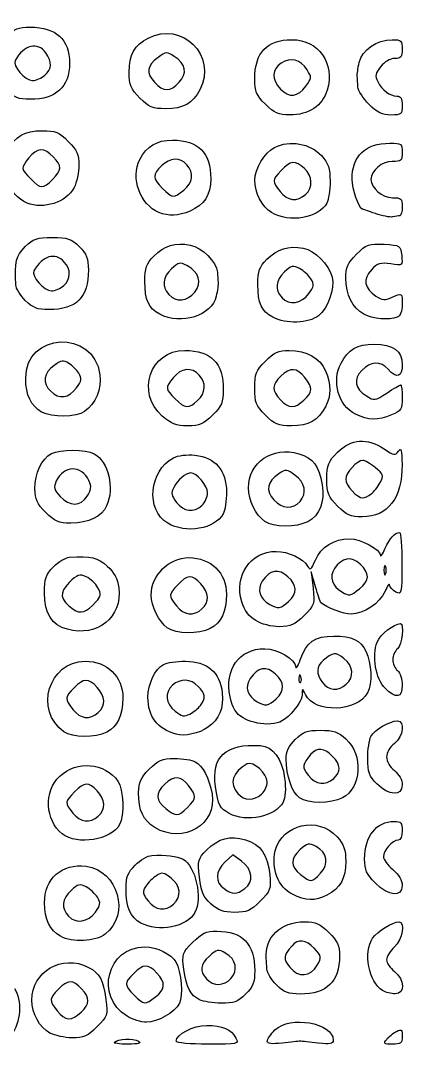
# Model space of a CAD drawing. Extents: x -1 to 2559, y 1 to 1442.
# Drawn here: x 2395.3 to 2558.9, y 2.5 to 437.5 of the extents above; entities that cross this region are included whole.
import ezdxf

# ---------------------------------------------------------------- set-up
doc = ezdxf.new("R2010")
doc.units = 0
doc.layers.get('0').update_dxf_attribs({"linetype": 'CONTINUOUS'})
doc.layers.add('IMAGE', color=7, linetype='CONTINUOUS')

# ---------------------------------------------------------------- blocks, each defined once
blk = doc.blocks.new('wave')
at = {"layer": 'IMAGE', "color": 7}
for points in [[(1502.79, -1195.74), (1502.79, -1195.74)], [(1613.63, -1200.36), (1613.63, -1200.36)], [(1543.1, -1205.42), (1543.1, -1205.42)], [(1596.43, -1208.08), (1596.43, -1208.08)], [(1640.43, -1208.08), (1640.43, -1208.08)], [(1505.96, -1240.01), (1505.96, -1240.01)], [(1561.72, -1244.52), (1561.72, -1244.52)], [(1613.46, -1246.41), (1613.46, -1246.41)], [(1495.23, -1250.01), (1495.23, -1250.01)], [(1551.23, -1254.01), (1551.23, -1254.01)], [(1599.07, -1254.07), (1599.07, -1254.07)], [(1643.14, -1254.48), (1643.14, -1254.48)], [(1510.79, -1285.08), (1510.79, -1285.08)], [(1494.46, -1291.39), (1494.46, -1291.39)], [(1566.4, -1287.86), (1566.4, -1287.86)], [(1614.89, -1288.46), (1614.89, -1288.46)], [(1551.6, -1297.2), (1551.6, -1297.2)], [(1599.6, -1298.54), (1599.6, -1298.54)], [(1638.25, -1297.2), (1638.25, -1297.2)], [(1516.22, -1328.46), (1516.22, -1328.46)], [(1567.65, -1333.9), (1567.65, -1333.9)], [(1612.81, -1333.72), (1612.81, -1333.72)], [(1501.38, -1338.76), (1501.38, -1338.76)], [(1552.65, -1340.51), (1552.65, -1340.51)], [(1634.72, -1339.67), (1634.72, -1339.67)], [(1641.35, -1373.57), (1641.35, -1373.57)], [(1569.46, -1378.41), (1569.46, -1378.41)], [(1611.13, -1376.73), (1611.13, -1376.73)], [(1627.1, -1378.75), (1627.1, -1378.75)], [(1554.95, -1385.99), (1554.95, -1385.99)], [(1596.19, -1385.2), (1596.19, -1385.2)], [(1647.45, -1404.28), (1647.45, -1404.28)], [(1636.38, -1413.85), (1636.38, -1413.85)], [(1524.46, -1419.39), (1524.46, -1419.39)], [(1606.31, -1419.23), (1606.31, -1419.23)], [(1569.46, -1422.41), (1569.46, -1422.41)], [(1554.72, -1430.44), (1554.72, -1430.44)], [(1592.3, -1427.34), (1592.3, -1427.34)], [(1512.31, -1431.06), (1512.31, -1431.06)], [(1630.79, -1454.41), (1630.79, -1454.41)], [(1647.28, -1456.12), (1647.28, -1456.12)], [(1600.98, -1460.56), (1600.98, -1460.56)], [(1568.85, -1463.4), (1568.85, -1463.4)], [(1525.46, -1466.41), (1525.46, -1466.41)], [(1587.03, -1468.71), (1587.03, -1468.71)], [(1510.85, -1474.53), (1510.85, -1474.53)], [(1558.56, -1475.66), (1558.56, -1475.66)], [(1625.46, -1494.41), (1625.46, -1494.41)], [(1643.79, -1496.72), (1643.79, -1496.72)], [(1594.79, -1501.08), (1594.79, -1501.08)], [(1563.29, -1506.68), (1563.29, -1506.68)], [(1525.46, -1510.41), (1525.46, -1510.41)], [(1581.05, -1509.27), (1581.05, -1509.27)], [(1549.53, -1515.28), (1549.53, -1515.28)], [(1510.17, -1517.93), (1510.17, -1517.93)], [(1619.83, -1534.69), (1619.83, -1534.69)], [(1643.1, -1538.75), (1643.1, -1538.75)], [(1607.9, -1543.61), (1607.9, -1543.61)], [(1557.46, -1547.74), (1557.46, -1547.74)], [(1573.26, -1547.62), (1573.26, -1547.62)], [(1524.22, -1551.13), (1524.22, -1551.13)], [(1543.5, -1555.82), (1543.5, -1555.82)], [(1509.38, -1561.42), (1509.38, -1561.42)], [(1618.49, -1573.69), (1618.49, -1573.69)], [(1601.13, -1582.05), (1601.13, -1582.05)], [(1549.72, -1587.19), (1549.72, -1587.19)], [(1646.23, -1584.51), (1646.23, -1584.51)], [(1568.5, -1588.44), (1568.5, -1588.44)], [(1518.14, -1593.72), (1518.14, -1593.72)], [(1537.65, -1595.35), (1537.65, -1595.35)], [(1504.91, -1602.53), (1504.91, -1602.53)], [(1532.3, -1606.44), (1532.3, -1606.44)], [(1558.56, -1606.05), (1558.56, -1606.05)], [(1597.23, -1606.02), (1597.23, -1606.02)], [(1647.96, -1605.21), (1647.96, -1605.21)]]:
    blk.add_lwpolyline(points, close=True, dxfattribs=at)
for points in [[(1559.79, -1198.72), (1559.79, -1198.73)], [(1596.43, -1340.08), (1596.43, -1340.08)], [(1520.72, -1374.56), (1520.72, -1374.56)], [(1503.1, -1381.42), (1503.1, -1381.42)], [(1617.7, -1412.97), (1615.9, -1406.62), (1616.69, -1413.62)], [(1611.47, -1451.03), (1611.47, -1451.03)], [(1610.91, -1502.58), (1610.91, -1502.58)], [(1586.25, -1529.5), (1582.6, -1526.79), (1579.25, -1529.93)], [(1587.68, -1541.15), (1587.68, -1541.15)], [(1581.8, -1579.39), (1581.8, -1579.39)]]:
    blk.add_lwpolyline(points, dxfattribs=at)
for points in [[(1546.58, -1179.94), (1561.03, -1172.47), (1576.04, -1187.49), (1568.57, -1201.93)], [(1486.46, -1179.18), (1489.65, -1176), (1491.49, -1175.28), (1496.53, -1175.28)], [(1496.53, -1175.28), (1507.55, -1175.28), (1513.23, -1180.5), (1513.23, -1190.62)], [(1503.15, -1186.25), (1499.71, -1181.33), (1493.89, -1182.77), (1490.12, -1189.46)], [(1538.56, -1194.38), (1538.56, -1187.04), (1540.86, -1182.9), (1546.58, -1179.94)], [(1591.9, -1197.35), (1591.9, -1186.14), (1597.1, -1180.61), (1607.63, -1180.62)], [(1607.63, -1180.62), (1619.05, -1180.63), (1626.11, -1190.64), (1622.7, -1202.01)], [(1636.25, -1190.28), (1637.34, -1185.09), (1643.81, -1180.63), (1650.23, -1180.62)], [(1650.23, -1180.62), (1654.16, -1180.62), (1654.56, -1180.99), (1654.56, -1184.62)], [(1502.79, -1195.74), (1505.78, -1193.04), (1505.89, -1190.15), (1503.15, -1186.25)], [(1557.72, -1187.71), (1554.62, -1185.68), (1554.19, -1185.71), (1550.82, -1188.22)], [(1654.56, -1184.62), (1654.56, -1187.96), (1654.03, -1188.62), (1651.33, -1188.62)], [(1490.12, -1189.46), (1488.85, -1191.7), (1494.33, -1197.95), (1497.55, -1197.95)], [(1513.23, -1190.62), (1513.23, -1200.73), (1507.55, -1205.95), (1496.53, -1205.95)], [(1550.82, -1188.22), (1546.09, -1191.75), (1545.66, -1194.81), (1549.34, -1198.73)], [(1559.79, -1198.73), (1563.4, -1194.89), (1562.66, -1190.94), (1557.72, -1187.71)], [(1603.16, -1190.54), (1599.1, -1193.2), (1598.98, -1197.47), (1602.85, -1201.59)], [(1614.14, -1193.46), (1611.2, -1188.98), (1607.18, -1187.91), (1603.16, -1190.54)], [(1635.45, -1196.28), (1635.38, -1195.37), (1635.74, -1192.67), (1636.25, -1190.28)], [(1651.33, -1188.62), (1649.43, -1188.62), (1646.96, -1190.05), (1645.36, -1192.09)], [(1497.55, -1197.95), (1499.09, -1197.95), (1501.45, -1196.96), (1502.79, -1195.74)], [(1543.1, -1205.42), (1539.18, -1201.5), (1538.56, -1200), (1538.56, -1194.38)], [(1613.63, -1200.36), (1616.14, -1196.99), (1616.17, -1196.56), (1614.14, -1193.46)], [(1645.36, -1192.09), (1643.11, -1194.95), (1642.89, -1196.08), (1644.14, -1198.43)], [(1549.34, -1198.73), (1553.16, -1202.8), (1555.97, -1202.8), (1559.79, -1198.72)], [(1596.43, -1208.08), (1592.57, -1204.23), (1591.9, -1202.62), (1591.9, -1197.35)], [(1602.85, -1201.59), (1606.5, -1205.47), (1610.14, -1205.06), (1613.63, -1200.36)], [(1635.73, -1200.75), (1635.64, -1199.21), (1635.51, -1197.2), (1635.45, -1196.28)], [(1644.14, -1198.43), (1646.1, -1202.1), (1649.28, -1204.52), (1652.23, -1204.57)], [(1496.53, -1205.95), (1491.49, -1205.95), (1489.65, -1205.24), (1486.46, -1202.05)], [(1568.57, -1201.93), (1565.61, -1207.65), (1561.48, -1209.95), (1554.13, -1209.95)], [(1622.7, -1202.01), (1620.68, -1208.76), (1614.9, -1212.6), (1606.76, -1212.61)], [(1640.43, -1208.08), (1637.94, -1205.59), (1635.82, -1202.29), (1635.73, -1200.75)], [(1652.23, -1204.57), (1653.92, -1204.6), (1654.56, -1205.71), (1654.56, -1208.62)], [(1554.13, -1209.95), (1548.52, -1209.95), (1547.01, -1209.33), (1543.1, -1205.42)], [(1606.76, -1212.61), (1601.94, -1212.61), (1600.2, -1211.85), (1596.43, -1208.08)], [(1649.76, -1212.62), (1646.08, -1212.62), (1643.91, -1211.56), (1640.43, -1208.08)], [(1654.56, -1208.62), (1654.56, -1212.32), (1654.21, -1212.62), (1649.76, -1212.62)], [(1487.08, -1227.58), (1490.18, -1221.58), (1494.22, -1219.28), (1501.66, -1219.28)], [(1501.66, -1219.28), (1507.28, -1219.28), (1508.78, -1219.9), (1512.7, -1223.82)], [(1506.33, -1230.37), (1502.54, -1226.34), (1499.4, -1226.47), (1495.99, -1230.8)], [(1512.7, -1223.82), (1516.4, -1227.51), (1517.23, -1229.37), (1517.23, -1233.88)], [(1543.08, -1231.58), (1546.08, -1225.77), (1550.23, -1223.28), (1556.93, -1223.28)], [(1556.93, -1223.28), (1567.95, -1223.28), (1573.23, -1228.6), (1573.23, -1239.72)], [(1591.9, -1240.29), (1591.9, -1235.61), (1596.17, -1228.54), (1600.3, -1226.41)], [(1600.3, -1226.41), (1606.62, -1223.14), (1615.58, -1224.69), (1620.19, -1229.84)], [(1633.23, -1239.95), (1633.23, -1230.04), (1638.91, -1224.62), (1649.29, -1224.62)], [(1649.29, -1224.62), (1654.23, -1224.62), (1654.56, -1224.86), (1654.56, -1228.53)], [(1495.23, -1250.01), (1487.16, -1246.67), (1483.05, -1235.37), (1487.08, -1227.58)], [(1495.99, -1230.8), (1492.49, -1235.25), (1492.51, -1235.54), (1496.75, -1239.77)], [(1505.96, -1240.01), (1509.98, -1235.99), (1510.04, -1234.32), (1506.33, -1230.37)], [(1563.02, -1233.72), (1560.08, -1230.47), (1556.08, -1230.64), (1552.32, -1234.18)], [(1620.19, -1229.84), (1623.21, -1233.22), (1623.9, -1235.24), (1623.9, -1240.72)], [(1654.56, -1228.53), (1654.56, -1232.05), (1654.15, -1232.43), (1650.34, -1232.32)], [(1517.23, -1233.88), (1517.23, -1236.93), (1516.29, -1241.23), (1515.14, -1243.45)], [(1551.23, -1254.01), (1543.16, -1250.67), (1539.05, -1239.37), (1543.08, -1231.58)], [(1552.32, -1234.18), (1548.36, -1237.9), (1548.43, -1239.46), (1552.75, -1243.77)], [(1561.72, -1244.52), (1565.73, -1241.36), (1566.23, -1237.26), (1563.02, -1233.72)], [(1612.98, -1235.33), (1609.12, -1231.74), (1607.09, -1231.9), (1603.17, -1236.14)], [(1650.34, -1232.32), (1646.08, -1232.2), (1641.23, -1236.26), (1641.23, -1239.95)], [(1603.17, -1236.14), (1599.2, -1240.42), (1599.19, -1240.69), (1602.66, -1245.1)], [(1613.46, -1246.41), (1616.74, -1243.44), (1616.53, -1238.65), (1612.98, -1235.33)], [(1515.14, -1243.45), (1511.92, -1249.67), (1502.18, -1252.88), (1495.23, -1250.01)], [(1496.75, -1239.77), (1501.07, -1244.09), (1501.85, -1244.12), (1505.96, -1240.01)], [(1552.75, -1243.77), (1556.98, -1248), (1557.26, -1248.02), (1561.72, -1244.52)], [(1573.23, -1239.72), (1573.23, -1246.52), (1570.4, -1250.93), (1564.43, -1253.42)], [(1599.07, -1254.07), (1595.03, -1251.61), (1591.9, -1245.58), (1591.9, -1240.29)], [(1623.9, -1240.72), (1623.9, -1244.43), (1623.28, -1248.61), (1622.52, -1250.02)], [(1637.6, -1252.64), (1636.25, -1252.54), (1633.23, -1243.78), (1633.23, -1239.95)], [(1641.23, -1239.95), (1641.23, -1243.56), (1646.12, -1247.73), (1650.36, -1247.73)], [(1602.66, -1245.1), (1605.82, -1249.12), (1609.92, -1249.61), (1613.46, -1246.41)], [(1650.36, -1247.73), (1654.09, -1247.73), (1654.56, -1248.15), (1654.56, -1251.5)], [(1622.52, -1250.02), (1619.1, -1256.42), (1606.5, -1258.6), (1599.07, -1254.07)], [(1654.56, -1251.5), (1654.56, -1253.58), (1654.11, -1255.33), (1653.56, -1255.38)], [(1564.43, -1253.42), (1559.49, -1255.49), (1555.25, -1255.67), (1551.23, -1254.01)], [(1643.14, -1254.48), (1640.26, -1253.48), (1637.76, -1252.65), (1637.6, -1252.64)], [(1650.48, -1255.9), (1649.33, -1256.12), (1646.03, -1255.49), (1643.14, -1254.48)], [(1653.56, -1255.38), (1653.01, -1255.44), (1651.62, -1255.67), (1650.48, -1255.9)], [(1494.46, -1268.51), (1497.85, -1265.12), (1499.34, -1264.62), (1505.9, -1264.62)], [(1505.9, -1264.62), (1512.45, -1264.62), (1513.94, -1265.12), (1517.33, -1268.51)], [(1490.4, -1284.72), (1489.81, -1274.94), (1490.4, -1272.57), (1494.46, -1268.51)], [(1517.33, -1268.51), (1520.49, -1271.67), (1521.23, -1273.55), (1521.23, -1278.45)], [(1549.06, -1272.58), (1553.56, -1268.08), (1558.17, -1266.66), (1564.49, -1267.85)], [(1564.49, -1267.85), (1569.46, -1268.78), (1575.78, -1275.09), (1576.06, -1279.38)], [(1597.06, -1273.91), (1601.56, -1269.41), (1606.17, -1268), (1612.49, -1269.18)], [(1612.49, -1269.18), (1617.5, -1270.12), (1623.36, -1276.02), (1624.74, -1281.51)], [(1635.17, -1271.74), (1639.42, -1267.49), (1640.32, -1267.17), (1646.84, -1267.54)], [(1646.84, -1267.54), (1653.74, -1267.94), (1653.91, -1268.05), (1654.32, -1272.31)], [(1511.02, -1275.05), (1507.15, -1270.78), (1501.75, -1272.34), (1498.12, -1278.79)], [(1545.23, -1283.27), (1545.23, -1277.49), (1545.84, -1275.81), (1549.06, -1272.58)], [(1593.23, -1284.6), (1593.23, -1278.83), (1593.84, -1277.14), (1597.06, -1273.91)], [(1630.56, -1281.88), (1630.56, -1277.35), (1631.4, -1275.52), (1635.17, -1271.74)], [(1654.32, -1272.31), (1654.74, -1276.67), (1654.73, -1276.67), (1649.65, -1275.86)], [(1521.23, -1278.45), (1521.23, -1290.12), (1516.1, -1295.28), (1504.53, -1295.28)], [(1510.79, -1285.08), (1513.82, -1282.33), (1513.92, -1278.25), (1511.02, -1275.05)], [(1556.56, -1277.95), (1552.7, -1281.58), (1552.31, -1285.39), (1555.44, -1288.84)], [(1563.08, -1276.53), (1560.26, -1275.03), (1559.5, -1275.19), (1556.56, -1277.95)], [(1566.4, -1287.86), (1569.59, -1283.8), (1568.28, -1279.32), (1563.08, -1276.53)], [(1610.95, -1277.8), (1608.29, -1276.38), (1607.45, -1276.57), (1604.56, -1279.29)], [(1615.75, -1282.21), (1614.8, -1280.69), (1612.64, -1278.7), (1610.95, -1277.8)], [(1641.44, -1278.39), (1637.73, -1282.34), (1638.42, -1286.25), (1643.39, -1289.51)], [(1649.65, -1275.86), (1645.36, -1275.18), (1644.07, -1275.58), (1641.44, -1278.39)], [(1498.12, -1278.79), (1496.85, -1281.03), (1502.33, -1287.28), (1505.55, -1287.28)], [(1576.06, -1279.38), (1576.16, -1280.8), (1576.28, -1282.7), (1576.35, -1283.62)], [(1604.56, -1279.29), (1600.68, -1282.93), (1600.31, -1286.72), (1603.49, -1290.24)], [(1614.89, -1288.46), (1617.1, -1285.49), (1617.23, -1284.57), (1615.75, -1282.21)], [(1624.74, -1281.51), (1625.96, -1286.37), (1623.04, -1294.71), (1619.02, -1297.88)], [(1638.25, -1297.2), (1633.49, -1294.61), (1630.56, -1288.78), (1630.56, -1281.88)], [(1494.46, -1291.39), (1492.32, -1289.24), (1490.49, -1286.24), (1490.4, -1284.72)], [(1505.55, -1287.28), (1507.09, -1287.28), (1509.45, -1286.29), (1510.79, -1285.08)], [(1551.6, -1297.2), (1546.67, -1294.53), (1545.23, -1291.37), (1545.23, -1283.27)], [(1576.35, -1283.62), (1576.41, -1284.53), (1576.05, -1287.23), (1575.55, -1289.62)], [(1599.6, -1298.54), (1594.67, -1295.87), (1593.23, -1292.71), (1593.23, -1284.6)], [(1504.53, -1295.28), (1499.49, -1295.28), (1497.65, -1294.57), (1494.46, -1291.39)], [(1575.55, -1289.62), (1573.81, -1297.84), (1560.52, -1302.05), (1551.6, -1297.2)], [(1555.44, -1288.84), (1558.56, -1292.29), (1563.24, -1291.87), (1566.4, -1287.86)], [(1603.49, -1290.24), (1606.53, -1293.6), (1611.67, -1292.79), (1614.89, -1288.46)], [(1643.39, -1289.51), (1646.03, -1291.24), (1647.33, -1291.36), (1650.01, -1290.14)], [(1650.01, -1290.14), (1654.59, -1288.05), (1654.56, -1288.04), (1654.56, -1293.14)], [(1654.56, -1293.14), (1654.56, -1296.04), (1653.8, -1297.96), (1652.45, -1298.47)], [(1619.02, -1297.88), (1614.84, -1301.17), (1605.06, -1301.5), (1599.6, -1298.54)], [(1652.45, -1298.47), (1648.82, -1299.87), (1642.05, -1299.26), (1638.25, -1297.2)], [(1494.61, -1324.46), (1494.46, -1304.79), (1523.53, -1303.36), (1526.15, -1322.92)], [(1552.65, -1340.51), (1541.3, -1330.55), (1547.4, -1312.62), (1562.14, -1312.62)], [(1562.14, -1312.62), (1573.44, -1312.62), (1578.56, -1317.88), (1578.56, -1329.48)], [(1596.43, -1317.15), (1600.13, -1313.45), (1601.98, -1312.62), (1606.5, -1312.62)], [(1606.5, -1312.62), (1613.97, -1312.62), (1619.71, -1315.84), (1622, -1321.33)], [(1628.56, -1317.96), (1631.45, -1312.36), (1635.67, -1309.95), (1642.56, -1309.95)], [(1642.56, -1309.95), (1650.68, -1309.95), (1654.56, -1312.78), (1654.56, -1318.69)], [(1512.85, -1318.02), (1510.63, -1316.64), (1509.63, -1316.79), (1506.71, -1318.96)], [(1591.9, -1328.62), (1591.9, -1322.51), (1592.44, -1321.14), (1596.43, -1317.15)], [(1648.56, -1320.62), (1645.33, -1317.04), (1641.02, -1317.25), (1637.34, -1321.17)], [(1506.71, -1318.96), (1502.22, -1322.3), (1501.67, -1326.39), (1505.23, -1329.95)], [(1517.16, -1322.33), (1516.25, -1320.87), (1514.31, -1318.93), (1512.85, -1318.02)], [(1568.36, -1323.05), (1565.21, -1319.58), (1560.55, -1320.03), (1557.33, -1324.13)], [(1613.13, -1324.13), (1609.77, -1319.86), (1607.05, -1319.69), (1602.98, -1323.51)], [(1622, -1321.33), (1624.43, -1327.14), (1624.4, -1331.77), (1621.9, -1336.6)], [(1634.72, -1339.67), (1627.38, -1336.05), (1624.48, -1325.85), (1628.56, -1317.96)], [(1637.34, -1321.17), (1633.73, -1325.01), (1634.43, -1328.68), (1639.39, -1331.93)], [(1654.56, -1318.69), (1654.56, -1323.97), (1652.27, -1324.71), (1648.56, -1320.62)], [(1501.38, -1338.76), (1496.87, -1336.26), (1494.67, -1331.6), (1494.61, -1324.46)], [(1516.22, -1328.46), (1518.39, -1325.55), (1518.54, -1324.54), (1517.16, -1322.33)], [(1526.15, -1322.92), (1526.95, -1328.91), (1524.3, -1335.25), (1519.61, -1338.53)], [(1557.33, -1324.13), (1553.82, -1328.58), (1553.85, -1328.87), (1558.08, -1333.1)], [(1567.65, -1333.9), (1571.12, -1330.66), (1571.4, -1326.41), (1568.36, -1323.05)], [(1602.98, -1323.51), (1599.14, -1327.13), (1599.09, -1329.59), (1602.8, -1333.53)], [(1612.81, -1333.72), (1616.61, -1330.15), (1616.66, -1328.61), (1613.13, -1324.13)], [(1505.23, -1329.95), (1508.79, -1333.51), (1512.88, -1332.96), (1516.22, -1328.46)], [(1578.56, -1329.48), (1578.56, -1334.6), (1577.86, -1336.25), (1574.03, -1340.08)], [(1596.43, -1340.08), (1592.44, -1336.09), (1591.9, -1334.72), (1591.9, -1328.62)], [(1639.39, -1331.93), (1642.64, -1334.06), (1643, -1334.01), (1647.98, -1330.72)], [(1647.98, -1330.72), (1650.84, -1328.83), (1653.49, -1327.28), (1653.87, -1327.28)], [(1653.87, -1327.28), (1654.25, -1327.28), (1654.56, -1329.71), (1654.56, -1332.68)], [(1558.08, -1333.1), (1562.31, -1337.33), (1563.83, -1337.46), (1567.65, -1333.9)], [(1602.8, -1333.53), (1606.41, -1337.38), (1608.87, -1337.42), (1612.81, -1333.72)], [(1654.56, -1332.68), (1654.56, -1337.59), (1654.14, -1338.26), (1649.94, -1340.02)], [(1519.61, -1338.53), (1516, -1341.06), (1505.77, -1341.19), (1501.38, -1338.76)], [(1621.9, -1336.6), (1618.95, -1342.32), (1614.81, -1344.62), (1607.47, -1344.62)], [(1563.41, -1344.62), (1558.51, -1344.62), (1556.41, -1343.81), (1552.65, -1340.51)], [(1574.03, -1340.08), (1570.2, -1343.91), (1568.55, -1344.62), (1563.41, -1344.62)], [(1607.47, -1344.62), (1601.85, -1344.62), (1600.35, -1344), (1596.43, -1340.08)], [(1649.94, -1340.02), (1643.99, -1342.5), (1640.31, -1342.42), (1634.72, -1339.67)], [(1627.1, -1355.82), (1632.78, -1350.13), (1639.78, -1349.64), (1646.83, -1354.43)], [(1498.56, -1371.35), (1498.56, -1364.78), (1501.44, -1358.64), (1505.56, -1356.44)], [(1505.56, -1356.44), (1509.26, -1354.46), (1519.96, -1354.51), (1523.72, -1356.52)], [(1523.72, -1356.52), (1529.75, -1359.75), (1532.43, -1371.05), (1528.97, -1378.65)], [(1557.36, -1358.23), (1559.22, -1357.23), (1563.06, -1356.75), (1566.52, -1357.1)], [(1589.23, -1371.02), (1589.25, -1360.14), (1599.5, -1353.14), (1610.57, -1356.46)], [(1610.57, -1356.46), (1616.75, -1358.31), (1619.27, -1361.65), (1620.57, -1369.69)], [(1622.56, -1367.28), (1622.56, -1361.18), (1623.1, -1359.81), (1627.1, -1355.82)], [(1646.83, -1354.43), (1651.01, -1357.27), (1651.62, -1357.37), (1652.94, -1355.43)], [(1652.94, -1355.43), (1654.09, -1353.75), (1654.42, -1354.96), (1654.48, -1360.99)], [(1521.43, -1367.86), (1518.41, -1361.23), (1510.67, -1361.34), (1507.61, -1368.04)], [(1554.95, -1385.99), (1545.55, -1380.26), (1546.98, -1363.8), (1557.36, -1358.23)], [(1566.52, -1357.1), (1575.11, -1357.95), (1579.9, -1363.54), (1579.9, -1372.72)], [(1637.81, -1359.29), (1635.39, -1359.28), (1630.56, -1364.59), (1630.56, -1367.28)], [(1654.48, -1360.99), (1654.63, -1375.23), (1648.52, -1383.28), (1637.58, -1383.28)], [(1643.08, -1362.37), (1640.96, -1360.68), (1638.59, -1359.29), (1637.81, -1359.29)], [(1564.65, -1364.66), (1562.53, -1364.72), (1559.19, -1367.58), (1557.48, -1370.81)], [(1571.9, -1373.13), (1571.9, -1370.01), (1567.24, -1364.58), (1564.65, -1364.66)], [(1602.07, -1365.04), (1597.14, -1368.28), (1596.4, -1372.22), (1600, -1376.06)], [(1608.97, -1365.55), (1605.61, -1363.04), (1605.18, -1363.01), (1602.07, -1365.04)], [(1611.13, -1376.73), (1614.23, -1373.31), (1613.36, -1368.81), (1608.97, -1365.55)], [(1645.19, -1368.7), (1646.77, -1365.74), (1646.59, -1365.18), (1643.08, -1362.37)], [(1507.61, -1368.04), (1506.35, -1370.82), (1506.59, -1371.81), (1509.24, -1374.63)], [(1520.72, -1374.56), (1522.51, -1371.83), (1522.65, -1370.53), (1521.43, -1367.86)], [(1620.57, -1369.69), (1621.73, -1376.92), (1619.45, -1382.76), (1614.44, -1385.35)], [(1627.1, -1378.75), (1623.1, -1374.76), (1622.56, -1373.39), (1622.56, -1367.28)], [(1630.56, -1367.28), (1630.56, -1369.99), (1635.41, -1375.31), (1637.81, -1375.24)], [(1641.35, -1373.57), (1642.51, -1372.68), (1644.24, -1370.49), (1645.19, -1368.7)], [(1503.1, -1381.42), (1499.4, -1377.72), (1498.56, -1375.86), (1498.56, -1371.35)], [(1557.48, -1370.81), (1556.23, -1373.15), (1556.44, -1374.28), (1558.69, -1377.14)], [(1569.46, -1378.41), (1570.8, -1377.2), (1571.9, -1374.82), (1571.9, -1373.13)], [(1579.9, -1372.72), (1579.9, -1376.43), (1579.28, -1380.61), (1578.52, -1382.02)], [(1596.19, -1385.2), (1592.18, -1382.4), (1589.23, -1376.37), (1589.23, -1371.02)], [(1637.81, -1375.24), (1638.59, -1375.22), (1640.18, -1374.47), (1641.35, -1373.57)], [(1509.24, -1374.63), (1513.28, -1378.93), (1517.88, -1378.9), (1520.72, -1374.56)], [(1528.97, -1378.65), (1526.85, -1383.32), (1521.38, -1385.95), (1513.83, -1385.95)], [(1558.69, -1377.14), (1561.82, -1381.12), (1565.93, -1381.61), (1569.46, -1378.41)], [(1600, -1376.06), (1603.65, -1379.94), (1607.99, -1380.2), (1611.13, -1376.73)], [(1513.83, -1385.95), (1508.56, -1385.95), (1506.95, -1385.27), (1503.1, -1381.42)], [(1578.52, -1382.02), (1575.07, -1388.47), (1562.49, -1390.59), (1554.95, -1385.99)], [(1637.58, -1383.28), (1632.59, -1383.28), (1630.9, -1382.55), (1627.1, -1378.75)], [(1614.44, -1385.35), (1609.52, -1387.89), (1599.92, -1387.82), (1596.19, -1385.2)], [(1647.34, -1396.66), (1649.22, -1392.33), (1651.34, -1390.02), (1653.48, -1389.97)], [(1653.48, -1389.97), (1653.98, -1389.96), (1654.39, -1395.95), (1654.39, -1403.28)], [(1617.66, -1401.64), (1619.97, -1396.12), (1625.6, -1392.61), (1632.16, -1392.62)], [(1632.16, -1392.62), (1637.04, -1392.63), (1645.2, -1396.97), (1645.28, -1399.6)], [(1506.46, -1404.51), (1508.6, -1402.37), (1511.6, -1400.54), (1513.13, -1400.45)], [(1513.13, -1400.45), (1522.65, -1399.88), (1524.98, -1400.43), (1529.29, -1404.28)], [(1586.42, -1419.35), (1583.09, -1408.22), (1590.06, -1397.97), (1600.96, -1397.95)], [(1600.96, -1397.95), (1606.09, -1397.94), (1612.55, -1400.97), (1614.37, -1404.22)], [(1636.68, -1403.39), (1632.88, -1399.82), (1628.9, -1400.52), (1625.77, -1405.29)], [(1645.28, -1399.6), (1645.31, -1400.52), (1646.24, -1399.2), (1647.34, -1396.66)], [(1502.56, -1415.67), (1502.56, -1409.42), (1503.11, -1407.87), (1506.46, -1404.51)], [(1529.29, -1404.28), (1532.18, -1406.86), (1533.61, -1409.57), (1534.13, -1413.4)], [(1547.9, -1416.53), (1547.9, -1408.14), (1555.46, -1400.62), (1563.9, -1400.62)], [(1563.9, -1400.62), (1573.21, -1400.62), (1579.9, -1407.12), (1579.9, -1416.18)], [(1614.37, -1404.22), (1615.44, -1406.14), (1615.95, -1405.75), (1617.66, -1401.64)], [(1636.38, -1413.85), (1640.75, -1410.42), (1640.84, -1407.3), (1636.68, -1403.39)], [(1647.45, -1404.28), (1647.08, -1403.37), (1646.77, -1404.12), (1646.77, -1405.95)], [(1647.45, -1407.62), (1647.82, -1406.7), (1647.82, -1405.2), (1647.45, -1404.28)], [(1654.39, -1403.28), (1654.39, -1416.05), (1654.28, -1416.56), (1651.81, -1415.24)], [(1520.33, -1408.75), (1517.45, -1407.44), (1516.56, -1407.75), (1513.07, -1411.23)], [(1525.3, -1413.42), (1524.37, -1411.67), (1522.13, -1409.57), (1520.33, -1408.75)], [(1569, -1411.7), (1565.25, -1407.72), (1563.18, -1407.81), (1559.17, -1412.14)], [(1606.01, -1408.72), (1602.21, -1405.15), (1598.23, -1405.85), (1595.1, -1410.63)], [(1606.31, -1419.23), (1610.1, -1415.7), (1610, -1412.48), (1606.01, -1408.72)], [(1625.77, -1405.29), (1623.47, -1408.8), (1624.72, -1412.74), (1628.91, -1415.18)], [(1646.77, -1405.95), (1646.77, -1407.78), (1647.08, -1408.53), (1647.45, -1407.62)], [(1513.07, -1411.23), (1508.69, -1415.61), (1509.14, -1418.53), (1514.78, -1422.48)], [(1534.13, -1413.4), (1535.79, -1425.84), (1525.1, -1434.49), (1512.31, -1431.06)], [(1524.46, -1419.39), (1526.65, -1416.98), (1526.76, -1416.15), (1525.3, -1413.42)], [(1559.17, -1412.14), (1555.2, -1416.42), (1555.19, -1416.69), (1558.66, -1421.1)], [(1569.46, -1422.41), (1572.71, -1419.47), (1572.54, -1415.47), (1569, -1411.7)], [(1595.1, -1410.63), (1592.8, -1414.13), (1594.06, -1418.08), (1598.25, -1420.52)], [(1620.03, -1419.8), (1619.74, -1419.54), (1618.69, -1416.47), (1617.7, -1412.97)], [(1649.18, -1412.24), (1649.15, -1411.34), (1648.28, -1412.55), (1647.25, -1414.92)], [(1651.81, -1415.24), (1650.39, -1414.48), (1649.21, -1413.13), (1649.18, -1412.24)], [(1512.31, -1431.06), (1505.77, -1429.3), (1502.56, -1424.24), (1502.56, -1415.67)], [(1554.72, -1430.44), (1551.34, -1428.08), (1547.9, -1421.05), (1547.9, -1416.53)], [(1579.9, -1416.18), (1579.9, -1423.51), (1577.61, -1428.35), (1573.04, -1430.72)], [(1616.69, -1413.62), (1617.45, -1420.3), (1617.26, -1420.85), (1612.82, -1425.29)], [(1628.91, -1415.18), (1632.1, -1417.04), (1632.4, -1416.99), (1636.38, -1413.85)], [(1647.25, -1414.92), (1645.06, -1419.96), (1638.15, -1424.6), (1632.83, -1424.61)], [(1514.78, -1422.48), (1517.95, -1424.7), (1520.36, -1423.93), (1524.46, -1419.39)], [(1558.66, -1421.1), (1561.82, -1425.12), (1565.92, -1425.61), (1569.46, -1422.41)], [(1592.3, -1427.34), (1589.42, -1425.58), (1587.52, -1423), (1586.42, -1419.35)], [(1598.25, -1420.52), (1601.63, -1422.49), (1603.06, -1422.26), (1606.31, -1419.23)], [(1632.83, -1424.61), (1629.77, -1424.61), (1622.27, -1421.8), (1620.03, -1419.8)], [(1612.82, -1425.29), (1608.92, -1429.19), (1607.22, -1429.95), (1602.36, -1429.94)], [(1573.04, -1430.72), (1568.11, -1433.27), (1558.55, -1433.12), (1554.72, -1430.44)], [(1602.36, -1429.94), (1598.97, -1429.94), (1594.8, -1428.86), (1592.3, -1427.34)], [(1643.93, -1436.53), (1645.32, -1433.17), (1651.02, -1428.62), (1653.83, -1428.62)], [(1653.83, -1428.62), (1655.49, -1428.62), (1654.41, -1437.75), (1652.56, -1439.28)], [(1611.24, -1443.95), (1613.88, -1436.49), (1617.49, -1433.95), (1625.47, -1433.95)], [(1625.47, -1433.95), (1633.45, -1433.95), (1636.56, -1435.45), (1639.22, -1440.59)], [(1581.47, -1459.8), (1578.96, -1448.06), (1585.26, -1439.28), (1596.16, -1439.29)], [(1596.16, -1439.29), (1601.57, -1439.3), (1609.21, -1443.74), (1609.29, -1446.93)], [(1647.28, -1456.12), (1643.27, -1452.11), (1641.58, -1442.21), (1643.93, -1436.53)], [(1652.56, -1439.28), (1651.46, -1440.2), (1650.56, -1442.3), (1650.56, -1443.95)], [(1609.29, -1446.93), (1609.32, -1448.22), (1610.2, -1446.88), (1611.24, -1443.95)], [(1629.74, -1443.4), (1626.21, -1440.62), (1625.11, -1440.74), (1620.9, -1444.36)], [(1630.79, -1454.41), (1634.26, -1451.27), (1633.81, -1446.6), (1629.74, -1443.4)], [(1639.22, -1440.59), (1641.53, -1445.07), (1641.87, -1454.26), (1639.86, -1458.02)], [(1650.56, -1443.95), (1650.56, -1445.6), (1651.46, -1447.7), (1652.56, -1448.62)], [(1510.85, -1474.53), (1498.06, -1465.58), (1504.4, -1444.62), (1519.9, -1444.62)], [(1519.9, -1444.62), (1529.21, -1444.62), (1535.9, -1451.12), (1535.9, -1460.18)], [(1546.56, -1459.95), (1546.56, -1454.27), (1549.57, -1447.91), (1553.16, -1445.99)], [(1553.16, -1445.99), (1554.57, -1445.23), (1558.75, -1444.62), (1562.45, -1444.62)], [(1562.45, -1444.62), (1571.64, -1444.62), (1577.23, -1449.4), (1578.08, -1457.99)], [(1600.68, -1450.06), (1596.86, -1446.47), (1593.16, -1447.15), (1589.98, -1452.01)], [(1620.9, -1444.36), (1618.01, -1446.84), (1617.93, -1449.79), (1620.64, -1453.65)], [(1525, -1455.7), (1521.31, -1451.78), (1519.24, -1451.81), (1515.17, -1455.89)], [(1567.9, -1455.28), (1564.65, -1452.04), (1560.28, -1451.86), (1557, -1454.82)], [(1589.98, -1452.01), (1587.59, -1455.66), (1588.7, -1459.4), (1592.91, -1461.85)], [(1600.98, -1460.56), (1604.76, -1457.04), (1604.67, -1453.81), (1600.68, -1450.06)], [(1610.67, -1451.84), (1610.61, -1453.24), (1610.93, -1454.03), (1611.37, -1453.59)], [(1611.47, -1451.03), (1611.05, -1449.97), (1610.73, -1450.28), (1610.67, -1451.84)], [(1611.37, -1453.59), (1611.81, -1453.15), (1611.86, -1452), (1611.47, -1451.03)], [(1652.56, -1448.62), (1653.66, -1449.53), (1654.56, -1452.3), (1654.56, -1454.78)], [(1515.17, -1455.89), (1511.19, -1459.87), (1511.15, -1460.64), (1514.66, -1465.1)], [(1525.46, -1466.41), (1528.71, -1463.47), (1528.54, -1459.47), (1525, -1455.7)], [(1557, -1454.82), (1553.54, -1457.96), (1553.98, -1462.63), (1558.04, -1465.82)], [(1568.85, -1463.4), (1571.18, -1460.37), (1570.94, -1458.32), (1567.9, -1455.28)], [(1613.46, -1458.8), (1612.09, -1455.97), (1612.08, -1455.97), (1611.99, -1459.08)], [(1620.64, -1453.65), (1623.1, -1457.16), (1627.4, -1457.48), (1630.79, -1454.41)], [(1654.56, -1454.78), (1654.56, -1460.25), (1651.9, -1460.74), (1647.28, -1456.12)], [(1535.9, -1460.18), (1535.9, -1467.51), (1533.61, -1472.35), (1529.04, -1474.72)], [(1558.56, -1475.66), (1550.55, -1473.38), (1546.56, -1468.15), (1546.56, -1459.95)], [(1578.08, -1457.99), (1578.75, -1464.72), (1576.88, -1469.18), (1571.9, -1472.75)], [(1587.03, -1468.71), (1583.75, -1466.71), (1582.52, -1464.74), (1581.47, -1459.8)], [(1592.91, -1461.85), (1596.3, -1463.82), (1597.72, -1463.6), (1600.98, -1460.56)], [(1611.99, -1459.08), (1611.94, -1460.81), (1609.86, -1464.26), (1607.36, -1466.75)], [(1639.86, -1458.02), (1635.44, -1466.27), (1617.33, -1466.8), (1613.46, -1458.8)], [(1514.66, -1465.1), (1517.82, -1469.12), (1521.92, -1469.61), (1525.46, -1466.41)], [(1564.37, -1467.04), (1565.94, -1466.2), (1567.96, -1464.56), (1568.85, -1463.4)], [(1558.04, -1465.82), (1560.89, -1468.07), (1562.03, -1468.29), (1564.37, -1467.04)], [(1597.03, -1471.28), (1593.66, -1471.28), (1589.47, -1470.2), (1587.03, -1468.71)], [(1607.36, -1466.75), (1603.59, -1470.52), (1601.85, -1471.28), (1597.03, -1471.28)], [(1641.27, -1476.54), (1642.77, -1473.74), (1649.22, -1469.95), (1652.5, -1469.95)], [(1652.5, -1469.95), (1655.9, -1469.95), (1655.03, -1476.53), (1651.23, -1479.52)], [(1571.9, -1472.75), (1568.42, -1475.23), (1562, -1476.64), (1558.56, -1475.66)], [(1609.13, -1477.85), (1612.41, -1474.57), (1614.09, -1473.95), (1619.77, -1473.95)], [(1619.77, -1473.95), (1625.25, -1473.95), (1627.29, -1474.64), (1630.62, -1477.62)], [(1529.04, -1474.72), (1524.17, -1477.23), (1514.56, -1477.13), (1510.85, -1474.53)], [(1605.24, -1486.18), (1605.24, -1483.05), (1606.38, -1480.6), (1609.13, -1477.85)], [(1630.62, -1477.62), (1638.13, -1484.32), (1637.27, -1498.46), (1629.11, -1502.68)], [(1639.9, -1485.96), (1639.9, -1482.19), (1640.51, -1477.95), (1641.27, -1476.54)], [(1575.24, -1497.79), (1573.36, -1485.21), (1579.6, -1479.52), (1594.29, -1480.43)], [(1594.29, -1480.43), (1599.56, -1480.75), (1603.56, -1486.14), (1604.58, -1494.28)], [(1625, -1485.04), (1621.54, -1481.35), (1618.37, -1481.1), (1615.64, -1484.28)], [(1651.23, -1479.52), (1649.36, -1480.99), (1647.9, -1483.52), (1647.9, -1485.28)], [(1509.1, -1493.41), (1516.16, -1486.64), (1528.3, -1487.7), (1533.82, -1495.57)], [(1547.1, -1490.48), (1550.96, -1486.62), (1552.55, -1485.95), (1557.85, -1485.95)], [(1557.85, -1485.95), (1561.27, -1485.95), (1565.23, -1486.57), (1566.64, -1487.32)], [(1566.64, -1487.32), (1569.79, -1489.01), (1572.58, -1494.33), (1573.77, -1500.91)], [(1597.23, -1495.84), (1597.23, -1492.43), (1591.07, -1486.86), (1588.74, -1488.17)], [(1610.91, -1502.58), (1607.74, -1500.35), (1605.25, -1493.17), (1605.24, -1486.18)], [(1615.64, -1484.28), (1612.02, -1488.5), (1611.9, -1489.6), (1614.68, -1493.13)], [(1625.46, -1494.41), (1628.67, -1491.5), (1628.54, -1488.8), (1625, -1485.04)], [(1643.79, -1496.72), (1640.5, -1493.42), (1639.9, -1491.76), (1639.9, -1485.96)], [(1647.9, -1485.28), (1647.9, -1487.04), (1649.36, -1489.57), (1651.23, -1491.04)], [(1542.56, -1500.4), (1542.56, -1496.06), (1543.44, -1494.14), (1547.1, -1490.48)], [(1588.74, -1488.17), (1582.38, -1491.75), (1580.88, -1496.55), (1584.77, -1500.84)], [(1651.23, -1491.04), (1653.26, -1492.64), (1654.56, -1495.02), (1654.56, -1497.14)], [(1510.17, -1517.93), (1502.81, -1512.13), (1502.27, -1499.95), (1509.1, -1493.41)], [(1525, -1499.7), (1521.28, -1495.75), (1519.72, -1495.82), (1515.41, -1500.13)], [(1533.82, -1495.57), (1536.18, -1498.95), (1536.61, -1510.12), (1534.52, -1514.02)], [(1563.8, -1497.46), (1560.44, -1493.19), (1557.72, -1493.03), (1553.65, -1496.85)], [(1594.79, -1501.08), (1596.13, -1499.86), (1597.23, -1497.51), (1597.23, -1495.84)], [(1604.58, -1494.28), (1605.16, -1498.93), (1604.94, -1502.66), (1603.99, -1504.44)], [(1614.68, -1493.13), (1617.82, -1497.12), (1621.92, -1497.61), (1625.46, -1494.41)], [(1515.41, -1500.13), (1511.18, -1504.36), (1511.16, -1504.65), (1514.66, -1509.1)], [(1525.46, -1510.41), (1528.71, -1507.47), (1528.54, -1503.47), (1525, -1499.7)], [(1549.53, -1515.28), (1544.52, -1512.22), (1542.56, -1508.05), (1542.56, -1500.4)], [(1553.65, -1496.85), (1549.62, -1500.64), (1549.75, -1503.78), (1554.08, -1507.19)], [(1563.29, -1506.68), (1567.27, -1502.7), (1567.31, -1501.93), (1563.8, -1497.46)], [(1581.05, -1509.27), (1577.06, -1507.1), (1576.45, -1505.9), (1575.24, -1497.79)], [(1654.56, -1497.14), (1654.56, -1502.09), (1648.94, -1501.86), (1643.79, -1496.72)], [(1573.77, -1500.91), (1576.11, -1513.84), (1561.44, -1522.54), (1549.53, -1515.28)], [(1603.99, -1504.44), (1600.64, -1510.69), (1588.41, -1513.27), (1581.05, -1509.27)], [(1584.77, -1500.84), (1587.51, -1503.88), (1591.59, -1503.97), (1594.79, -1501.08)], [(1629.11, -1502.68), (1624.21, -1505.21), (1614.59, -1505.16), (1610.91, -1502.58)], [(1514.66, -1509.1), (1517.82, -1513.12), (1521.92, -1513.61), (1525.46, -1510.41)], [(1554.08, -1507.19), (1558.54, -1510.7), (1559.31, -1510.66), (1563.29, -1506.68)], [(1600.64, -1525.09), (1603.47, -1513.74), (1618.89, -1510.26), (1626.85, -1519.17)], [(1638.56, -1528.68), (1638.56, -1518.96), (1643.53, -1512.62), (1651.14, -1512.62)], [(1651.14, -1512.62), (1654.05, -1512.62), (1654.56, -1513.21), (1654.56, -1516.62)], [(1534.52, -1514.02), (1531.02, -1520.57), (1516.49, -1522.9), (1510.17, -1517.93)], [(1654.56, -1516.62), (1654.56, -1519.08), (1653.87, -1520.62), (1652.77, -1520.62)], [(1571.55, -1524.76), (1576.58, -1519.73), (1581.35, -1518.5), (1588.02, -1520.5)], [(1588.02, -1520.5), (1594.45, -1522.42), (1597.44, -1526.75), (1598.27, -1535.33)], [(1617.93, -1523.3), (1614.88, -1521.67), (1614.23, -1521.8), (1611.23, -1524.62)], [(1626.85, -1519.17), (1629.81, -1522.48), (1630.56, -1524.61), (1630.56, -1529.67)], [(1652.77, -1520.62), (1650.4, -1520.62), (1646.56, -1524.94), (1646.56, -1527.6)], [(1568.4, -1536.36), (1567.59, -1529.17), (1567.76, -1528.54), (1571.55, -1524.76)], [(1607.9, -1543.61), (1601.88, -1540.61), (1598.76, -1532.64), (1600.64, -1525.09)], [(1611.23, -1524.62), (1606.96, -1528.63), (1607.01, -1531.73), (1611.41, -1535.19)], [(1619.83, -1534.69), (1623.6, -1530.68), (1622.8, -1525.91), (1617.93, -1523.3)], [(1502.61, -1547.25), (1502.53, -1536.99), (1510.08, -1530.33), (1520.24, -1531.69)], [(1541.13, -1531.18), (1543.27, -1529.04), (1546.42, -1527.2), (1548.13, -1527.09)], [(1548.13, -1527.09), (1554.05, -1526.74), (1558.81, -1527.32), (1561.46, -1528.74)], [(1561.46, -1528.74), (1566.74, -1531.57), (1569.8, -1545.23), (1566.52, -1551.36)], [(1579.25, -1529.93), (1575.1, -1533.82), (1574.95, -1538.47), (1578.86, -1541.21)], [(1587.68, -1541.15), (1591.69, -1538.34), (1591.05, -1533.07), (1586.25, -1529.5)], [(1630.56, -1529.67), (1630.56, -1536.85), (1628.23, -1541.02), (1622.55, -1543.96)], [(1643.1, -1538.75), (1639.4, -1535.05), (1638.56, -1533.2), (1638.56, -1528.68)], [(1646.56, -1527.6), (1646.56, -1528.76), (1648.36, -1531.23), (1650.56, -1533.08)], [(1520.24, -1531.69), (1533.89, -1533.52), (1539.11, -1552.08), (1528.35, -1560.54)], [(1537.23, -1541.09), (1537.23, -1536.22), (1537.97, -1534.34), (1541.13, -1531.18)], [(1556.35, -1536.69), (1553.28, -1534.27), (1552.46, -1534.14), (1550.12, -1535.69)], [(1611.41, -1535.19), (1615.83, -1538.66), (1616.11, -1538.64), (1619.83, -1534.69)], [(1650.56, -1533.08), (1653.09, -1535.21), (1654.56, -1537.7), (1654.56, -1539.86)], [(1520.29, -1540.47), (1517.62, -1539.04), (1516.78, -1539.24), (1513.89, -1541.95)], [(1550.12, -1535.69), (1548.64, -1536.67), (1546.62, -1538.69), (1545.64, -1540.17)], [(1557.46, -1547.74), (1560.94, -1544.59), (1560.48, -1539.94), (1556.35, -1536.69)], [(1573.26, -1547.62), (1570.01, -1544.65), (1569.09, -1542.5), (1568.4, -1536.36)], [(1598.27, -1535.33), (1598.85, -1541.42), (1598.57, -1542.21), (1594.2, -1546.58)], [(1654.56, -1539.86), (1654.56, -1545.03), (1648.82, -1544.48), (1643.1, -1538.75)], [(1513.89, -1541.95), (1510.01, -1545.6), (1509.64, -1549.39), (1512.83, -1552.91)], [(1525.08, -1544.88), (1524.13, -1543.36), (1521.98, -1541.37), (1520.29, -1540.47)], [(1543.5, -1555.82), (1539.03, -1553.4), (1537.23, -1549.17), (1537.23, -1541.09)], [(1545.64, -1540.17), (1544.08, -1542.51), (1544.22, -1543.33), (1546.64, -1546.41)], [(1578.86, -1541.21), (1582.58, -1543.81), (1583.89, -1543.81), (1587.68, -1541.15)], [(1622.55, -1543.96), (1617.51, -1546.56), (1613.61, -1546.47), (1607.9, -1543.61)], [(1509.38, -1561.42), (1504.89, -1558.94), (1502.67, -1554.27), (1502.61, -1547.25)], [(1524.22, -1551.13), (1526.43, -1548.15), (1526.56, -1547.24), (1525.08, -1544.88)], [(1546.64, -1546.41), (1549.82, -1550.45), (1553.91, -1550.95), (1557.46, -1547.74)], [(1583.38, -1551.28), (1578.58, -1551.28), (1576.41, -1550.5), (1573.26, -1547.62)], [(1594.2, -1546.58), (1590.19, -1550.59), (1588.6, -1551.28), (1583.38, -1551.28)], [(1512.83, -1552.91), (1515.86, -1556.26), (1521, -1555.46), (1524.22, -1551.13)], [(1566.52, -1551.36), (1563.26, -1557.46), (1550.93, -1559.85), (1543.5, -1555.82)], [(1596.78, -1570.95), (1596.13, -1561.74), (1602.82, -1555.3), (1613.03, -1555.29)], [(1613.03, -1555.29), (1617.85, -1555.29), (1619.59, -1556.05), (1623.36, -1559.82)], [(1641.98, -1562.24), (1644.04, -1559.29), (1650.48, -1555.28), (1653.16, -1555.28)], [(1653.16, -1555.28), (1655.95, -1555.28), (1654.58, -1562.8), (1651.23, -1565.95)], [(1528.35, -1560.54), (1524.28, -1563.74), (1514.39, -1564.2), (1509.38, -1561.42)], [(1565.6, -1563.98), (1569.46, -1560.11), (1571.28, -1559.28), (1575.83, -1559.28)], [(1575.83, -1559.28), (1586.75, -1559.28), (1591.9, -1564.67), (1591.9, -1576.11)], [(1623.36, -1559.82), (1627.03, -1563.48), (1627.9, -1565.39), (1627.9, -1569.75)], [(1561.79, -1575.43), (1560.93, -1568.98), (1561.1, -1568.48), (1565.6, -1563.98)], [(1607.64, -1565.62), (1604.01, -1569.84), (1603.9, -1570.93), (1606.74, -1574.53)], [(1617.3, -1566.69), (1613.56, -1562.71), (1610.44, -1562.36), (1607.64, -1565.62)], [(1646.23, -1584.51), (1640.38, -1581.1), (1637.89, -1568.07), (1641.98, -1562.24)], [(1497.23, -1588.62), (1497.23, -1576.32), (1510.07, -1568.84), (1521.26, -1574.63)], [(1537.65, -1595.35), (1523.86, -1586.94), (1529.27, -1565.95), (1545.23, -1565.95)], [(1545.23, -1565.95), (1550.17, -1565.95), (1556.67, -1569.08), (1558.39, -1572.3)], [(1572.64, -1569.88), (1568.68, -1573.6), (1568.36, -1576.11), (1571.44, -1579.51)], [(1579.64, -1568.69), (1576.27, -1566.81), (1575.82, -1566.89), (1572.64, -1569.88)], [(1581.8, -1579.39), (1584.95, -1575.91), (1583.98, -1571.12), (1579.64, -1568.69)], [(1627.9, -1569.75), (1627.9, -1580.76), (1622.54, -1585.95), (1611.19, -1585.95)], [(1618.49, -1573.69), (1620.37, -1570.32), (1620.29, -1569.88), (1617.3, -1566.69)], [(1651.23, -1565.95), (1649.4, -1567.67), (1647.9, -1570.13), (1647.9, -1571.42)], [(1550.33, -1577.04), (1546.64, -1573.11), (1544.58, -1573.15), (1540.5, -1577.22)], [(1558.39, -1572.3), (1560.66, -1576.54), (1561.57, -1586.82), (1559.94, -1589.87)], [(1597.06, -1575.39), (1596.97, -1573.86), (1596.84, -1571.87), (1596.78, -1570.95)], [(1606.74, -1574.53), (1610.35, -1579.13), (1615.66, -1578.75), (1618.49, -1573.69)], [(1647.9, -1571.42), (1647.9, -1572.7), (1649.4, -1574.94), (1651.23, -1576.38)], [(1521.26, -1574.63), (1526.13, -1577.15), (1527.51, -1579.7), (1528.65, -1588.35)], [(1540.5, -1577.22), (1536.4, -1581.33), (1536.42, -1582.11), (1540.75, -1586.43)], [(1549.72, -1587.19), (1553.99, -1583.83), (1554.15, -1581.1), (1550.33, -1577.04)], [(1568.5, -1588.44), (1564.57, -1586.53), (1562.81, -1583.11), (1561.79, -1575.43)], [(1591.9, -1576.11), (1591.9, -1581.01), (1591.16, -1582.89), (1588, -1586.05)], [(1601.13, -1582.05), (1598.98, -1579.91), (1597.15, -1576.91), (1597.06, -1575.39)], [(1651.23, -1576.38), (1655.66, -1579.86), (1655.87, -1585.97), (1651.56, -1585.91)], [(1518.33, -1583.7), (1514.64, -1579.78), (1512.58, -1579.81), (1508.5, -1583.89)], [(1571.44, -1579.51), (1574.3, -1582.67), (1578.88, -1582.62), (1581.8, -1579.39)], [(1611.19, -1585.95), (1606.15, -1585.95), (1604.31, -1585.24), (1601.13, -1582.05)], [(1489.82, -1583.57), (1493.22, -1588.42), (1492.52, -1598.33), (1488.44, -1603.18)], [(1508.5, -1583.89), (1504.52, -1587.87), (1504.48, -1588.64), (1507.99, -1593.1)], [(1518.14, -1593.72), (1521.99, -1590.1), (1522.04, -1587.65), (1518.33, -1583.7)], [(1540.75, -1586.43), (1544.98, -1590.67), (1545.26, -1590.69), (1549.72, -1587.19)], [(1588, -1586.05), (1584.73, -1589.32), (1583.07, -1589.93), (1577.67, -1589.86)], [(1651.56, -1585.91), (1649.91, -1585.89), (1647.51, -1585.26), (1646.23, -1584.51)], [(1504.91, -1602.53), (1500.5, -1600.13), (1497.23, -1594.22), (1497.23, -1588.62)], [(1528.65, -1588.35), (1529.53, -1594.94), (1529.38, -1595.4), (1524.86, -1599.92)], [(1559.94, -1589.87), (1557.8, -1593.86), (1550.7, -1597.94), (1545.9, -1597.94)], [(1577.67, -1589.86), (1574.13, -1589.81), (1570, -1589.17), (1568.5, -1588.44)], [(1507.99, -1593.1), (1511.35, -1597.37), (1514.07, -1597.54), (1518.14, -1593.72)], [(1545.9, -1597.94), (1543.7, -1597.94), (1539.98, -1596.77), (1537.65, -1595.35)], [(1600.5, -1601.22), (1606.77, -1594.95), (1625.23, -1598.15), (1625.23, -1605.51)], [(1524.86, -1599.92), (1520.9, -1603.88), (1519.26, -1604.61), (1514.36, -1604.56)], [(1558.56, -1606.05), (1558.56, -1603.05), (1565.76, -1599.28), (1571.5, -1599.28)], [(1571.5, -1599.28), (1578.24, -1599.28), (1581.88, -1600.86), (1583.91, -1604.65)], [(1514.36, -1604.56), (1511.17, -1604.53), (1506.92, -1603.62), (1504.91, -1602.53)], [(1532.3, -1606.44), (1533.73, -1605.01), (1540.33, -1604.72), (1542.5, -1605.99)], [(1583.91, -1604.65), (1585.27, -1607.19), (1584.86, -1607.28), (1571.94, -1607.28)], [(1597.23, -1606.02), (1597.23, -1605.18), (1598.7, -1603.02), (1600.5, -1601.22)], [(1647.96, -1605.21), (1648.9, -1604.07), (1650.78, -1602.55), (1652.12, -1601.83)], [(1654.56, -1603.9), (1654.56, -1606.8), (1653.97, -1607.28), (1650.4, -1607.28)], [(1652.12, -1601.83), (1654.19, -1600.72), (1654.56, -1601.04), (1654.56, -1603.9)], [(1538.01, -1607.24), (1534.4, -1607.26), (1531.83, -1606.9), (1532.3, -1606.44)], [(1542.5, -1605.99), (1543.93, -1606.83), (1542.56, -1607.21), (1538.01, -1607.24)], [(1571.94, -1607.28), (1564.58, -1607.28), (1558.56, -1606.73), (1558.56, -1606.05)], [(1603.56, -1606.79), (1599.25, -1607.31), (1597.23, -1607.06), (1597.23, -1606.02)], [(1611.23, -1606.02), (1610.5, -1606.02), (1607.05, -1606.37), (1603.56, -1606.79)], [(1618.9, -1606.79), (1615.41, -1606.37), (1611.96, -1606.02), (1611.23, -1606.02)], [(1625.23, -1605.51), (1625.23, -1607.16), (1624.02, -1607.4), (1618.9, -1606.79)], [(1650.4, -1607.28), (1646.79, -1607.28), (1646.46, -1607.01), (1647.96, -1605.21)]]:
    blk.add_open_spline(points, degree=3, dxfattribs=at)

msp = doc.modelspace()

# ---------------------------------------------------------------- block references
at = {"linetype": 'Continuous'}
msp.add_blockref('wave', (902.91, 1609.95), dxfattribs=at)

doc.saveas('drawing.dxf')
